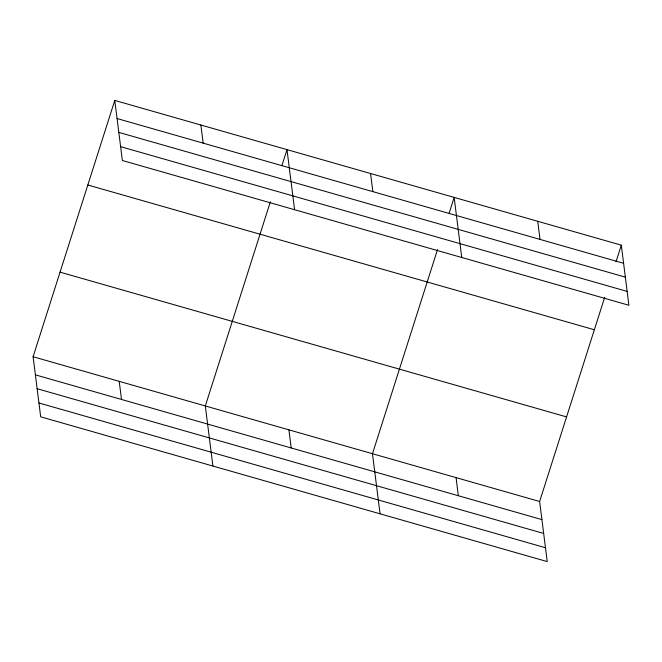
<?xml version="1.0" encoding="UTF-8"?>
<svg xmlns="http://www.w3.org/2000/svg" width="662" height="662" viewBox="0 0 662 662"><rect width="100%" height="100%" fill="white"/><g stroke="black" fill="none" stroke-linecap="round" stroke-linejoin="round"><path stroke-width="0.99" d="M604.696 297.296L539.629 501.498L547.226 561.591L40.688 416.828L33.1 356.735L114.774 100.409L621.312 245.172L628.9 305.265L122.371 160.502L114.774 100.409M270.386 201.761L205.319 405.955L212.916 466.048M281.979 165.368L286.994 149.629L294.59 209.722M437.541 249.533L372.474 453.727L380.071 513.82M449.142 213.139L454.157 197.4L461.745 257.493M615.983 261.887L621.312 245.172M117.066 118.531L623.596 263.286M118.812 132.383L625.35 277.138M120.616 146.658L627.154 291.412M87.823 184.996L594.352 329.759M60.052 272.148L566.581 416.911M33.1 356.735L539.629 501.498M35.392 374.858L541.921 519.612M37.138 388.71L543.668 533.464M38.942 402.976L545.471 547.739M537.734 221.282L540.018 239.404M456.052 477.608L458.344 495.73M370.571 173.518L372.863 191.632M288.897 429.837L291.189 447.959M200.884 125.019L203.176 143.141M119.21 381.345L121.502 399.459"/></g></svg>
